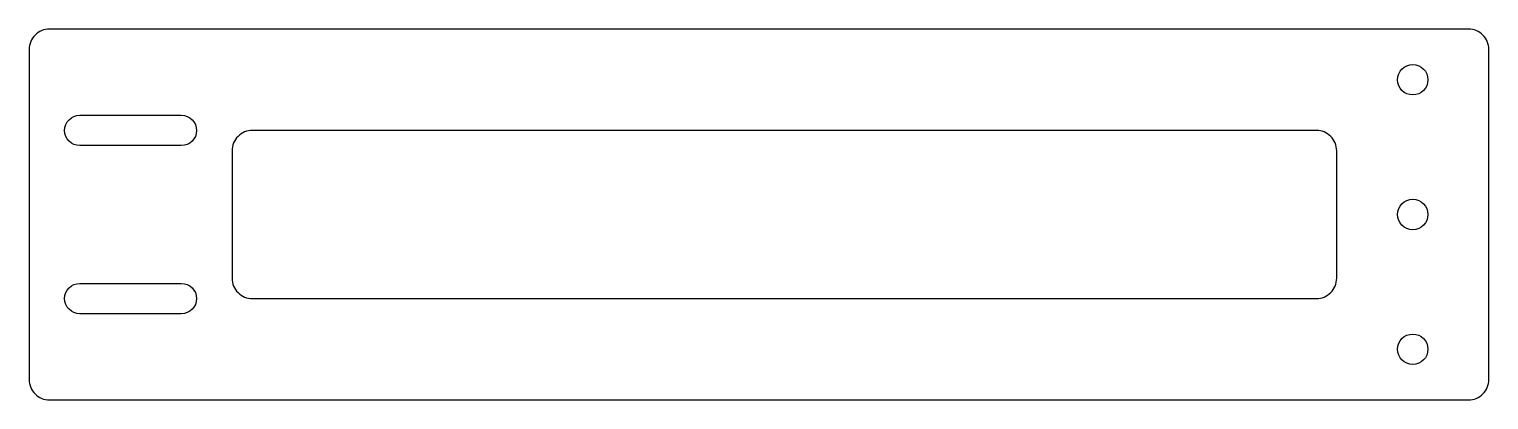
# Model space of a CAD drawing. Header units: millimetres. Extents: x -72 to 72, y -18 to 18.
import ezdxf

# ---------------------------------------------------------------- set-up
doc = ezdxf.new("R2010")
doc.units = ezdxf.units.MM
doc.layers.get('0').update_dxf_attribs({"linetype": 'CONTINUOUS'})

msp = doc.modelspace()

# ---------------------------------------------------------------- linework, layer by layer
for points in [[(-69.94, 18.3, 0.414214), (-71.94, 16.3), (-71.94, -16.3, 0.414214), (-69.94, -18.3), (69.94, -18.3, 0.414214), (71.94, -16.3), (71.94, 16.3, 0.414214), (69.94, 18.3)], [(-66.94, 9.8), (-56.94, 9.8, -1), (-56.94, 6.8), (-66.94, 6.8, -1)], [(54.94, -8.3, 0.414214), (56.94, -6.3), (56.94, 6.3, 0.414214), (54.94, 8.3), (-49.94, 8.3, 0.414214), (-51.94, 6.3), (-51.94, -6.3, 0.414214), (-49.94, -8.3)], [(-66.94, -6.8), (-56.94, -6.8, -1), (-56.94, -9.8), (-66.94, -9.8, -1)]]:
    msp.add_lwpolyline(points, format="xyb", close=True)
for centre in [(64.44, 13.3), (64.44, 0), (64.44, -13.3)]:
    msp.add_circle(centre, 1.5)

doc.saveas('drawing.dxf')
